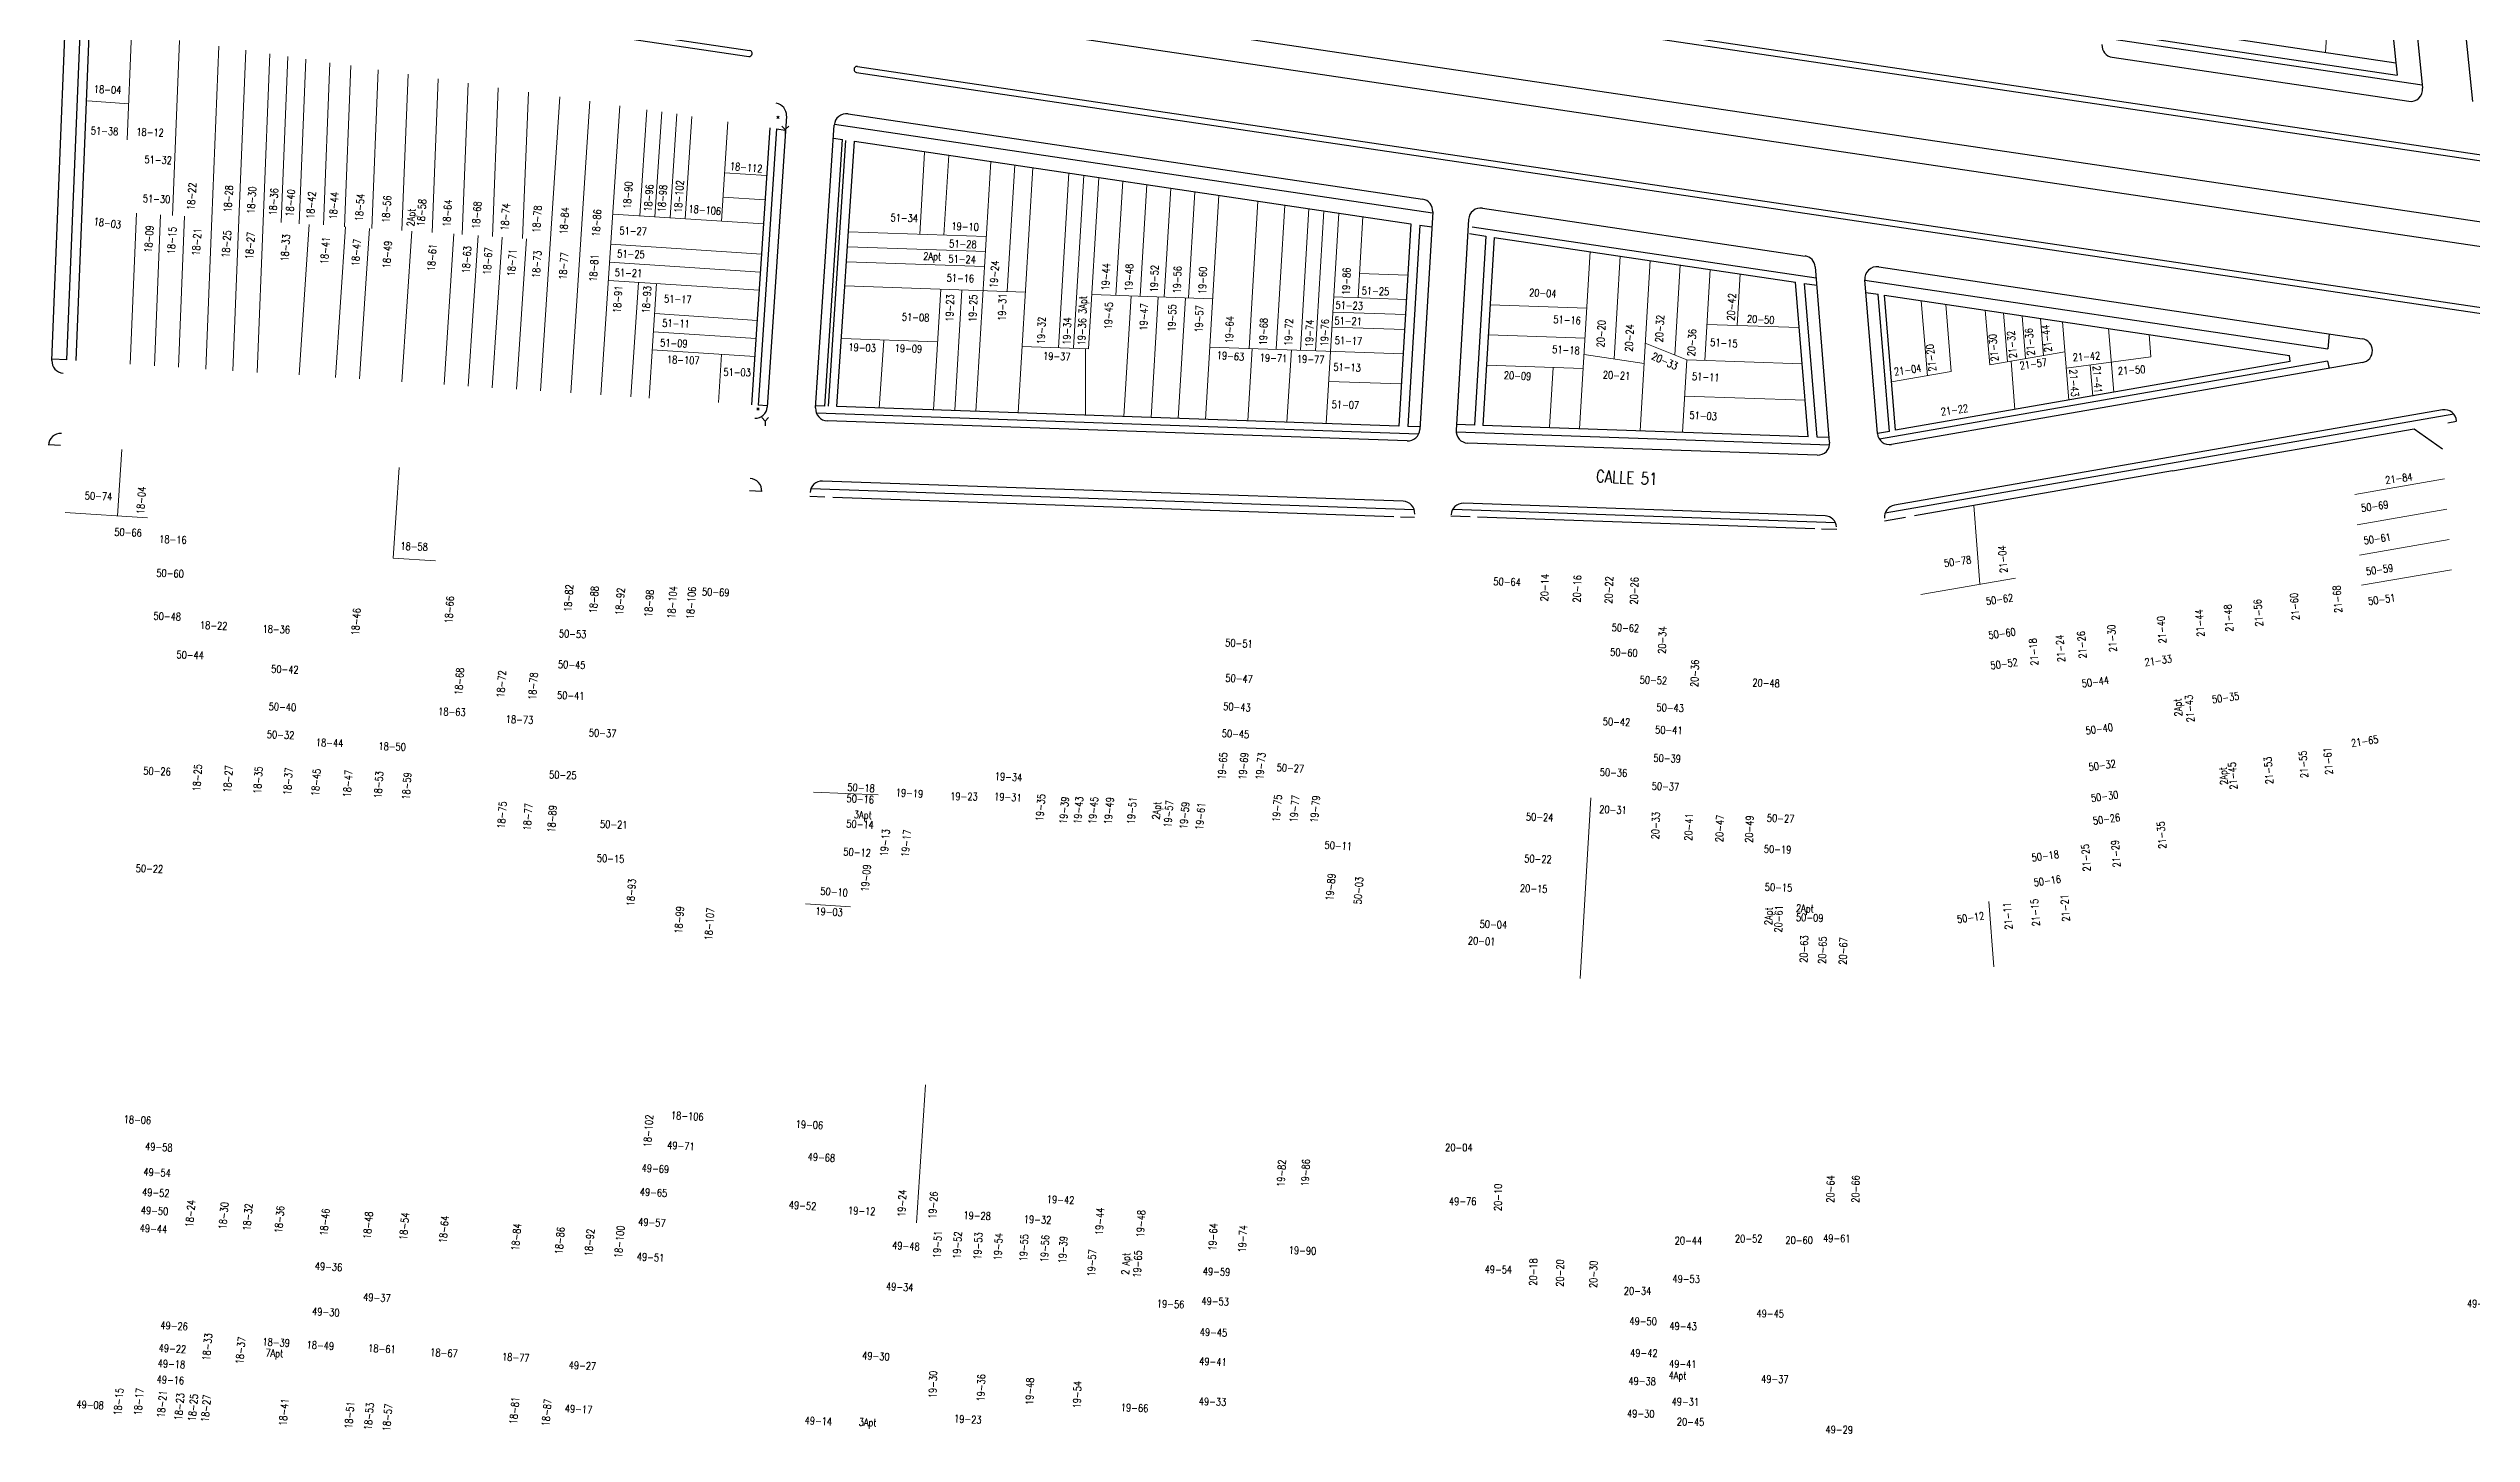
# Model space of a CAD drawing. Header units: millimetres. Extents: x 1022434 to 1024646, y 1272610 to 1274311.
# Drawn here: x 1023507.9 to 1023908.8, y 1272628.4 to 1272857.7 of the extents above; entities that cross this region are included whole.
import ezdxf

# ---------------------------------------------------------------- set-up
doc = ezdxf.new("R2010")
doc.units = ezdxf.units.MM
doc.header["$MEASUREMENT"] = 0
for name, color, linetype in [('NOMEN', 251, 'Continuous'), ('PLANIMETRIA', 8, 'Continuous'), ('Transformador', 7, 'Continuous')]:
    doc.layers.add(name, color=color, linetype=linetype)
doc.layers.add('NOMENCLATURA', color=23, linetype='Continuous', lineweight=0)
doc.layers.add('Planimetria_Varios', color=251, linetype='Continuous', lineweight=0)
doc.styles.add('CALLE', font='simplex.shx', dxfattribs={"width": 0.8, "height": 2})
doc.styles.add('NOMEN', font='simplex.shx', dxfattribs={"width": 0.8, "height": 1.25})

# ---------------------------------------------------------------- blocks, each defined once
blk = doc.blocks.new('Transformador')
at = {"layer": 'Transformador'}
for p, q in [((0.65, -1.44), (1.22, -2.01)), ((1.22, -2.01), (1.78, -1.44)), ((1.22, -2.01), (1.22, -2.79))]:
    blk.add_line(p, q, dxfattribs=at)
for points in [[(-0.2, -0.2), (0.2, 0.2)], [(-0.2, 0.2), (0.2, -0.2)]]:
    blk.add_lwpolyline(points, dxfattribs=at)

msp = doc.modelspace()

# ---------------------------------------------------------------- linework, layer by layer
at = {"layer": 'PLANIMETRIA', "linetype": 'Continuous'}
for p, q in [((1023888.49, 1272931.29), (1023896.23, 1272855.31)), ((1023892.28, 1272933.53), (1023900.68, 1272851.11)), ((1023900.35, 1272933.32), (1023908.95, 1272848.88)), ((1023645.39, 1272879.42), (1023911.14, 1272839.96)), ((1023645.25, 1272878.43), (1023911.14, 1272838.95)), ((1023514.05, 1272872.64), (1023623.72, 1272856.35)), ((1023514.2, 1272873.63), (1023623.87, 1272857.34)), ((1023643.78, 1272868.54), (1023911.13, 1272828.84)), ((1023508.42, 1272806.02), (1023510.73, 1272863.82)), ((1023643.19, 1272864.58), (1023911.13, 1272824.8)), ((1023510.92, 1272806.11), (1023513.14, 1272861.45)), ((1023512.42, 1272806.01), (1023514.63, 1272861.23)), ((1023847.7, 1272859.49), (1023900.63, 1272851.63)), ((1023850.74, 1272860.05), (1023896.44, 1272853.26)), ((1023852.86, 1272861.76), (1023896.23, 1272855.31)), ((1023641.72, 1272854.69), (1023911.12, 1272814.69)), ((1023849.33, 1272856.21), (1023898.4, 1272848.93)), ((1023896.23, 1272855.31), (1023896.44, 1272853.26)), ((1023641.57, 1272853.7), (1023911.12, 1272813.68)), ((1023640.16, 1272846.83), (1023735.19, 1272832.72)), ((1023627.22, 1272844.51), (1023624.2, 1272798.7)), ((1023628.31, 1272844.35), (1023625.3, 1272798.63)), ((1023629.95, 1272846.49), (1023626.78, 1272798.33)), ((1023628.31, 1272844.35), (1023629.8, 1272844.13)), ((1023634.79, 1272798.18), (1023637.87, 1272844.99)), ((1023637.73, 1272842.85), (1023639.22, 1272842.63)), ((1023637.89, 1272845.15), (1023736.88, 1272830.45)), ((1023636.31, 1272798.46), (1023639.22, 1272842.63)), ((1023636.91, 1272798.48), (1023639.81, 1272842.42)), ((1023638.31, 1272798.39), (1023641.2, 1272842.33)), ((1023641.2, 1272842.33), (1023733.27, 1272828.66)), ((1023736.9, 1272830.63), (1023734.75, 1272794.6)), ((1023745.12, 1272831.25), (1023798.5, 1272823.32)), ((1023733.27, 1272828.66), (1023731.28, 1272795.17)), ((1023734.76, 1272828.44), (1023732.78, 1272795.11)), ((1023734.76, 1272828.44), (1023736.75, 1272828.15)), ((1023742.83, 1272829.39), (1023740.75, 1272794.49)), ((1023742.99, 1272827.02), (1023745.67, 1272826.62)), ((1023743.42, 1272828.17), (1023800.34, 1272819.71)), ((1023745.67, 1272826.62), (1023743.81, 1272795.33)), ((1023747.06, 1272826.41), (1023745.21, 1272795.28)), ((1023747.06, 1272826.41), (1023796.89, 1272819.01)), ((1023798.99, 1272793.42), (1023796.89, 1272819.01)), ((1023798.41, 1272818.79), (1023800.44, 1272818.48)), ((1023800.5, 1272793.36), (1023798.41, 1272818.79)), ((1023802.57, 1272792.52), (1023800.2, 1272821.51)), ((1023810.48, 1272793.94), (1023808.4, 1272819.37)), ((1023808.4, 1272819.33), (1023884.97, 1272807.96)), ((1023810.68, 1272821.51), (1023890.67, 1272809.64)), ((1023808.57, 1272817.28), (1023810.6, 1272816.98)), ((1023812.46, 1272794.3), (1023810.6, 1272816.98)), ((1023811.62, 1272816.83), (1023878.65, 1272806.87)), ((1023813.45, 1272794.47), (1023811.62, 1272816.83)), ((1023878.74, 1272805.84), (1023878.65, 1272806.87)), ((1023885.22, 1272810.45), (1023884.97, 1272807.96)), ((1023510.92, 1272806.11), (1023508.43, 1272806.27)), ((1023884.96, 1272805.9), (1023810.81, 1272793)), ((1023890.72, 1272805.69), (1023812.82, 1272792.13)), ((1023878.74, 1272805.84), (1023813.45, 1272794.47)), ((1023884.96, 1272805.9), (1023885.22, 1272804.73)), ((1023626.79, 1272798.53), (1023625.3, 1272798.63)), ((1023636.31, 1272798.46), (1023634.81, 1272798.51)), ((1023734.56, 1272793.85), (1023634.92, 1272797.31)), ((1023732.68, 1272792.72), (1023636.71, 1272796.05)), ((1023731.28, 1272795.17), (1023638.31, 1272798.39)), ((1023734.78, 1272795.04), (1023732.78, 1272795.11)), ((1023743.81, 1272795.33), (1023740.81, 1272795.44)), ((1023798.99, 1272793.42), (1023745.21, 1272795.28)), ((1023905.84, 1272797.15), (1023811.75, 1272780.78)), ((1023903.97, 1272797.84), (1023813.28, 1272782.06)), ((1023859.3, 1272787.74), (1023899.29, 1272794.69)), ((1023899.29, 1272794.69), (1023903.94, 1272791.42)), ((1023906.31, 1272795.92), (1023904.83, 1272795.66)), ((1023509.86, 1272791.95), (1023507.86, 1272792.08)), ((1023802.54, 1272791.99), (1023740.76, 1272794.14)), ((1023800.51, 1272790.36), (1023742.68, 1272792.37)), ((1023802.51, 1272793.29), (1023800.5, 1272793.36)), ((1023812.46, 1272794.3), (1023810.48, 1272793.96)), ((1023859.3, 1272787.74), (1023816.62, 1272780.31)), ((1023625.86, 1272784.35), (1023623.87, 1272784.48)), ((1023636.32, 1272783.4), (1023633.82, 1272783.49)), ((1023733.83, 1272781.32), (1023634, 1272784.78)), ((1023731.99, 1272782.73), (1023635.93, 1272786.07)), ((1023730.48, 1272780.13), (1023637.62, 1272783.36)), ((1023733.88, 1272780.02), (1023731.58, 1272780.1)), ((1023743.11, 1272780.15), (1023739.91, 1272780.26)), ((1023803.55, 1272779.15), (1023740.16, 1272781.35)), ((1023801.8, 1272780.31), (1023741.99, 1272782.39)), ((1023800.14, 1272778.17), (1023744.31, 1272780.1)), ((1023815.13, 1272780.05), (1023811.67, 1272779.45)), ((1023803.76, 1272778.04), (1023801.24, 1272778.13))]:
    msp.add_line(p, q, dxfattribs=at)
for centre, radius, start, end in [((1023623.79, 1272856.85), 0.5, 261.5538, 81.5538), ((1023641.65, 1272854.2), 0.5, 81.5538, 261.5538), ((1023849.62, 1272858.19), 2, 176.3314, 261.5538), ((1023898.69, 1272850.91), 2, 261.5538, 5.8196), ((1023627.96, 1272846.63), 2, 356.2334, 81.5538), ((1023639.87, 1272844.86), 2, 81.5538, 176.2334), ((1023734.9, 1272830.75), 2, 356.5928, 81.5538), ((1023744.83, 1272829.27), 2, 81.5538, 176.5928), ((1023798.2, 1272821.35), 2, 4.6882, 81.5538), ((1023810.39, 1272819.54), 2, 81.5538, 184.6882), ((1023890.38, 1272807.66), 2, 279.8724, 81.5538), ((1023510.42, 1272805.94), 2, 177.7061, 266.2372), ((1023624.79, 1272798.46), 2, 268.0128, 356.2334), ((1023636.78, 1272798.04), 2, 176.2334, 268.0128), ((1023732.75, 1272794.71), 2, 268.0128, 356.5928), ((1023904.31, 1272795.87), 2, 4.2601, 99.8724), ((1023509.86, 1272791.95), 2, 86.2372, 177.7061), ((1023742.75, 1272794.37), 2, 176.5928, 268.0128), ((1023800.58, 1272792.36), 2, 268.0128, 4.6882), ((1023812.48, 1272794.1), 2, 184.6882, 279.8724), ((1023623.87, 1272784.48), 2, 356.2334, 88.0128), ((1023635.86, 1272784.07), 2, 88.0128, 176.2334), ((1023731.92, 1272780.73), 2, 356.5928, 88.0128), ((1023741.92, 1272780.39), 2, 88.0128, 176.5928), ((1023801.73, 1272778.31), 2, 4.6882, 88.0128), ((1023813.63, 1272780.09), 2, 99.8724, 184.6882)]:
    msp.add_arc(centre, radius, start, end, dxfattribs=at)
at = {"layer": 'Planimetria_Varios', "linetype": 'Continuous'}
for p, q in [((1023885.85, 1272876.2), (1023884.62, 1272857.04)), ((1023520.89, 1272842.54), (1023521.6, 1272860.19)), ((1023528.39, 1272830.02), (1023529.56, 1272859.01)), ((1023534.88, 1272829.48), (1023536.02, 1272858.05)), ((1023539.38, 1272829.3), (1023540.5, 1272857.39)), ((1023542.37, 1272804.05), (1023544.48, 1272856.8)), ((1023546.36, 1272828.84), (1023547.46, 1272856.35)), ((1023549.36, 1272828.65), (1023550.45, 1272855.91)), ((1023553.35, 1272828.49), (1023554.43, 1272855.32)), ((1023556.84, 1272828.17), (1023557.91, 1272854.86)), ((1023561.34, 1272827.86), (1023562.39, 1272854.14)), ((1023566.33, 1272827.54), (1023567.36, 1272853.4)), ((1023566.33, 1272827.54), (1023567.36, 1272853.4)), ((1023571.32, 1272827.21), (1023572.34, 1272852.66)), ((1023576.31, 1272826.89), (1023577.31, 1272851.92)), ((1023581.3, 1272826.56), (1023582.29, 1272851.18)), ((1023521.13, 1272848.53), (1023514.29, 1272848.98)), ((1023586.29, 1272826.23), (1023587.26, 1272850.44)), ((1023592.48, 1272849.67), (1023589.28, 1272801)), ((1023597.44, 1272848.93), (1023594.27, 1272800.67)), ((1023602.4, 1272848.2), (1023599.25, 1272800.34)), ((1023602.4, 1272848.2), (1023599.25, 1272800.34)), ((1023606.87, 1272847.53), (1023605.71, 1272829.97)), ((1023609.35, 1272847.16), (1023608.21, 1272829.81)), ((1023611.84, 1272846.84), (1023610.7, 1272829.65)), ((1023614.31, 1272846.43), (1023613.2, 1272829.48)), ((1023620.27, 1272845.54), (1023619.19, 1272829.09)), ((1023652.83, 1272840.43), (1023652.03, 1272826.93)), ((1023656.81, 1272840.02), (1023656.02, 1272826.79)), ((1023663.76, 1272838.98), (1023661.3, 1272797.59)), ((1023626.68, 1272836.62), (1023619.71, 1272837.07)), ((1023667.73, 1272838.39), (1023666.49, 1272817.43)), ((1023670.71, 1272837.95), (1023668.3, 1272797.35)), ((1023676.67, 1272837.07), (1023674.95, 1272808.13)), ((1023679.15, 1272836.7), (1023677.45, 1272808.1)), ((1023681.64, 1272836.33), (1023679.95, 1272807.95)), ((1023685.61, 1272835.74), (1023684.48, 1272816.8)), ((1023689.58, 1272835.15), (1023688.48, 1272816.66)), ((1023626.42, 1272832.63), (1023619.45, 1272833.08)), ((1023693.55, 1272834.56), (1023692.48, 1272816.52)), ((1023697.52, 1272833.97), (1023696.48, 1272816.39)), ((1023701.5, 1272833.38), (1023699.29, 1272796.28)), ((1023707.95, 1272832.42), (1023706.5, 1272808.03)), ((1023712.42, 1272831.76), (1023711, 1272807.88)), ((1023716.39, 1272831.17), (1023715, 1272807.74)), ((1023718.87, 1272830.8), (1023717.5, 1272807.65)), ((1023521.4, 1272805.42), (1023522.41, 1272830.41)), ((1023525.4, 1272805.16), (1023526.4, 1272830.15)), ((1023529.39, 1272804.9), (1023530.39, 1272829.89)), ((1023533.88, 1272804.61), (1023534.88, 1272829.59)), ((1023538.37, 1272804.31), (1023539.38, 1272829.3)), ((1023551, 1272828.54), (1023549.36, 1272803.63)), ((1023556.99, 1272828.15), (1023555.35, 1272803.2)), ((1023560.98, 1272827.89), (1023559.34, 1272802.97)), ((1023567.97, 1272827.43), (1023566.33, 1272802.51)), ((1023574.95, 1272826.97), (1023573.31, 1272802.05)), ((1023578.94, 1272826.71), (1023577.3, 1272801.79)), ((1023626.16, 1272828.64), (1023601.22, 1272830.27)), ((1023663.02, 1272826.55), (1023640.22, 1272827.34)), ((1023721.36, 1272830.43), (1023719.28, 1272795.58)), ((1023725.33, 1272829.84), (1023724.53, 1272816.41)), ((1023582.93, 1272826.45), (1023581.29, 1272801.52)), ((1023586.93, 1272826.19), (1023585.28, 1272801.26)), ((1023625.83, 1272823.65), (1023600.9, 1272825.28)), ((1023662.94, 1272824.05), (1023640.13, 1272824.84)), ((1023761.2, 1272794.73), (1023762.95, 1272824.05)), ((1023766.9, 1272806.28), (1023767.92, 1272823.32)), ((1023625.44, 1272817.66), (1023600.5, 1272819.29)), ((1023625.64, 1272820.65), (1023600.7, 1272822.28)), ((1023605.49, 1272818.96), (1023604.24, 1272800.01)), ((1023608.48, 1272818.77), (1023607.24, 1272799.82)), ((1023662.73, 1272821.56), (1023639.89, 1272822.35)), ((1023732.76, 1272820.13), (1023724.77, 1272820.41)), ((1023771.2, 1272794.38), (1023772.88, 1272822.58)), ((1023776.96, 1272806.92), (1023777.85, 1272821.84)), ((1023781.91, 1272806.02), (1023782.81, 1272821.1)), ((1023787.27, 1272811.83), (1023787.78, 1272820.37)), ((1023669.49, 1272817.32), (1023639.62, 1272818.36)), ((1023655.49, 1272817.81), (1023654.3, 1272797.84)), ((1023658.99, 1272817.69), (1023657.8, 1272797.8)), ((1023700.48, 1272816.25), (1023680.48, 1272816.94)), ((1023686.98, 1272816.71), (1023685.79, 1272796.74)), ((1023691.48, 1272816.56), (1023690.29, 1272796.59)), ((1023695.98, 1272816.4), (1023694.79, 1272796.43)), ((1023732.53, 1272816.13), (1023720.51, 1272816.55)), ((1023762.39, 1272814.7), (1023746.4, 1272815.25)), ((1023818.73, 1272803.51), (1023817.71, 1272815.92)), ((1023822.69, 1272804.2), (1023821.77, 1272815.32)), ((1023624.92, 1272809.68), (1023607.96, 1272810.79)), ((1023625.11, 1272812.67), (1023608.16, 1272813.78)), ((1023732.23, 1272811.14), (1023720.23, 1272811.56)), ((1023732.41, 1272813.64), (1023720.42, 1272814.05)), ((1023797.51, 1272811.48), (1023782.27, 1272812.01)), ((1023829.05, 1272805.31), (1023828.3, 1272814.35)), ((1023832.01, 1272805.82), (1023831.35, 1272813.9)), ((1023834.98, 1272806.34), (1023834.4, 1272813.44)), ((1023837.95, 1272806.86), (1023837.45, 1272812.99)), ((1023842.14, 1272799.47), (1023841.07, 1272812.45)), ((1023849.56, 1272800.76), (1023848.69, 1272811.32)), ((1023624.72, 1272806.68), (1023607.76, 1272807.79)), ((1023619.24, 1272807.04), (1023618.71, 1272799.06)), ((1023654.9, 1272809.11), (1023639.05, 1272809.66)), ((1023645.31, 1272798.15), (1023646.05, 1272809.36)), ((1023679.95, 1272807.95), (1023668.95, 1272808.33)), ((1023679.46, 1272807.97), (1023679.43, 1272796.96)), ((1023731.99, 1272807.15), (1023700, 1272808.26)), ((1023707, 1272808.02), (1023706.29, 1272796.03)), ((1023713.5, 1272807.79), (1023712.78, 1272795.81)), ((1023762.1, 1272809.71), (1023746.1, 1272810.26)), ((1023761.94, 1272807.02), (1023771.87, 1272805.54)), ((1023778.91, 1272806.12), (1023772.07, 1272808.92)), ((1023841.48, 1272807.47), (1023829.05, 1272805.31)), ((1023841.7, 1272804.76), (1023855.73, 1272806.61)), ((1023855.73, 1272806.61), (1023855.42, 1272810.32)), ((1023731.69, 1272802.16), (1023719.7, 1272802.57)), ((1023761.8, 1272804.71), (1023745.8, 1272805.27)), ((1023756.21, 1272795.02), (1023756.8, 1272804.89)), ((1023778.2, 1272794.14), (1023778.91, 1272806.12)), ((1023798, 1272805.46), (1023778.91, 1272806.12)), ((1023822.69, 1272804.2), (1023812.79, 1272802.48)), ((1023833.23, 1272797.92), (1023832.58, 1272805.92)), ((1023846.09, 1272800.15), (1023845.67, 1272805.28)), ((1023798.49, 1272799.44), (1023778.56, 1272800.13)), ((1023519.27, 1272780.31), (1023519.99, 1272791.3)), ((1023564.9, 1272773.31), (1023565.89, 1272788.3)), ((1023904.31, 1272786.43), (1023889.46, 1272783.85)), ((1023524.25, 1272779.98), (1023510.64, 1272780.87)), ((1023827.39, 1272768.99), (1023826.42, 1272782.01)), ((1023904.68, 1272781.42), (1023889.83, 1272778.84)), ((1023905.06, 1272776.41), (1023890.21, 1272773.83)), ((1023571.89, 1272772.85), (1023564.9, 1272773.31)), ((1023905.43, 1272771.4), (1023890.58, 1272768.82)), ((1023833.33, 1272770.02), (1023817.68, 1272767.3)), ((1023634.46, 1272734.58), (1023645.15, 1272734.16)), ((1023763.08, 1272733.67), (1023761.3, 1272703.72)), ((1023633.14, 1272716.12), (1023640.54, 1272715.6)), ((1023828.88, 1272716.46), (1023829.76, 1272705.66)), ((1023652.97, 1272686.12), (1023651.46, 1272663.3))]:
    msp.add_line(p, q, dxfattribs=at)

# ---------------------------------------------------------------- block references
at = {"layer": 'Transformador'}
for p in [(1023628.55, 1272846.27), (1023625.24, 1272798.02)]:
    msp.add_blockref('Transformador', p, dxfattribs=at)

# ---------------------------------------------------------------- texts
at = {"layer": 'NOMEN', "linetype": 'Continuous', "style": 'NOMEN', "width": 0.8}
for s, rotation, p in [('18-04', 358, (1023515.36, 1272850.32)), ('51-38', 358, (1023514.85, 1272843.45)), ('18-12', 358, (1023522.38, 1272843.25)), ('51-32', 358, (1023523.72, 1272838.68)), ('18-112', 355, (1023620.56, 1272837.59)), ('18-22', 86, (1023532.01, 1272830.9)), ('18-28', 86, (1023538.09, 1272830.47)), ('18-30', 86, (1023541.94, 1272830.25)), ('18-90', 86, (1023604.19, 1272831.09)), ('18-96', 86, (1023607.65, 1272830.61)), ('18-98', 86, (1023609.91, 1272830.53)), ('18-102', 86, (1023612.63, 1272830.43)), ('51-30', 358, (1023523.46, 1272832.22)), ('18-36', 86, (1023545.57, 1272829.98)), ('18-40', 86, (1023548.35, 1272829.8)), ('18-42', 86, (1023551.78, 1272829.43)), ('18-44', 86, (1023555.55, 1272829.33)), ('18-54', 86, (1023559.84, 1272829.05)), ('18-56', 86, (1023564.26, 1272828.76)), ('2Apt', 86, (1023568.37, 1272828.17)), ('18-58', 86, (1023570.06, 1272828.19)), ('18-64', 86, (1023574.32, 1272828.1)), ('18-68', 86, (1023579.19, 1272827.78)), ('18-74', 86, (1023583.93, 1272827.47)), ('18-78', 86, (1023589.16, 1272827.12)), ('18-84', 86, (1023593.68, 1272826.83)), ('18-86', 86, (1023599.02, 1272826.48)), ('18-106', 355.4544, (1023613.71, 1272830.52)), ('18-03', 352.5081, (1023515.28, 1272828.44)), ('18-09', 86, (1023524.95, 1272823.83)), ('18-15', 86, (1023528.74, 1272823.58)), ('18-21', 86, (1023532.85, 1272823.32)), ('18-25', 86, (1023537.78, 1272822.99)), ('18-27', 86, (1023541.68, 1272822.74)), ('18-33', 86, (1023547.53, 1272822.36)), ('51-27', 358, (1023602.31, 1272826.91)), ('51-34', 358, (1023647.17, 1272829.07)), ('19-10', 358, (1023657.23, 1272827.65)), ('18-41', 86, (1023554.1, 1272821.93)), ('18-47', 86, (1023559.24, 1272821.59)), ('18-49', 86, (1023564.38, 1272821.25)), ('18-61', 86, (1023571.78, 1272820.77)), ('18-63', 86, (1023577.52, 1272820.39)), ('18-67', 86, (1023581.01, 1272820.17)), ('18-71', 86, (1023585.01, 1272819.9)), ('18-73', 86, (1023589.13, 1272819.64)), ('18-77', 86, (1023593.55, 1272819.35)), ('18-81', 86, (1023598.57, 1272819.02)), ('51-25', 358, (1023601.95, 1272823.09)), ('2Apt', 358, (1023652.58, 1272822.69)), ('51-24', 358, (1023656.75, 1272822.25)), ('51-28', 358, (1023656.87, 1272824.75)), ('51-21', 358, (1023601.54, 1272819.98)), ('51-16', 358, (1023656.45, 1272819.1)), ('19-24', 86, (1023664.83, 1272817.99)), ('19-44', 88, (1023683.35, 1272817.58)), ('19-48', 88, (1023687.2, 1272817.48)), ('19-52', 88, (1023691.38, 1272817.28)), ('19-56', 88, (1023695.18, 1272817.09)), ('19-60', 88, (1023699.37, 1272816.99)), ('19-86', 88, (1023723.15, 1272816.84)), ('18-91', 86, (1023602.51, 1272813.85)), ('18-93', 86, (1023607.29, 1272813.79)), ('51-17', 358, (1023609.7, 1272815.63)), ('19-23', 88, (1023657.54, 1272812.42)), ('19-25', 88, (1023661.37, 1272812.37)), ('19-31', 88, (1023666.22, 1272812.56)), ('19-36 3Apt', 88, (1023679.39, 1272808.5)), ('19-45', 88, (1023683.8, 1272811.14)), ('19-47', 88, (1023689.64, 1272810.94)), ('19-55', 88, (1023694.31, 1272810.77)), ('19-57', 88, (1023698.79, 1272810.62)), ('51-23', 358, (1023720.8, 1272814.58)), ('51-25', 358, (1023725.13, 1272816.97)), ('20-04', 357, (1023752.81, 1272816.67)), ('20-42', 87, (1023786.82, 1272812.6)), ('51-11', 358, (1023609.4, 1272811.62)), ('51-08', 358, (1023649.05, 1272812.63)), ('19-32', 88, (1023672.69, 1272808.7)), ('19-34', 88, (1023676.93, 1272808.6)), ('19-64', 88, (1023703.81, 1272808.82)), ('19-68', 88, (1023709.43, 1272808.51)), ('19-72', 88, (1023713.61, 1272808.42)), ('19-74', 88, (1023717.06, 1272808.23)), ('19-76', 88, (1023719.57, 1272808.33)), ('51-21', 358, (1023720.61, 1272812.01)), ('51-16', 357, (1023756.83, 1272812.23)), ('20-20', 87, (1023765.25, 1272808.16)), ('20-24', 87, (1023769.94, 1272807.46)), ('20-32', 87, (1023774.95, 1272809)), ('20-36', 87, (1023780.27, 1272806.68)), ('20-50', 357, (1023788.86, 1272812.31)), ('21-32', 95, (1023833.54, 1272806.47)), ('21-36', 95, (1023836.51, 1272806.9)), ('21-44', 96, (1023839.34, 1272807.5)), ('51-09', 358, (1023609.05, 1272808.34)), ('18-107', 358, (1023610.17, 1272805.58)), ('19-03', 357.7728, (1023640.19, 1272807.63)), ('19-09', 358, (1023647.86, 1272807.46)), ('19-37', 358, (1023672.4, 1272806.17)), ('19-63', 355.9531, (1023701.13, 1272806.3)), ('19-71', 358, (1023708.25, 1272805.89)), ('19-77', 358, (1023714.41, 1272805.68)), ('51-17', 358, (1023720.67, 1272808.75)), ('51-18', 357, (1023756.64, 1272807.26)), ('20-33', 335.7034, (1023772.96, 1272806.3)), ('51-15', 357, (1023782.77, 1272808.42)), ('21-20', 96, (1023820.2, 1272804.28)), ('21-30', 95, (1023830.51, 1272805.94)), ('21-42', 4, (1023842.84, 1272805.9)), ('51-03', 358.8846, (1023619.52, 1272803.5)), ('51-13', 358, (1023720.44, 1272804.35)), ('20-09', 357, (1023748.63, 1272803)), ('20-21', 357, (1023765.01, 1272803.06)), ('51-11', 357, (1023779.77, 1272802.79)), ('21-04', 8, (1023813.32, 1272803.55)), ('21-57', 8, (1023834.11, 1272804.52)), ('21-43', 273.7481, (1023842.26, 1272804.53)), ('21-41', 273.7481, (1023846.12, 1272805.12)), ('21-50', 4, (1023850.31, 1272803.65)), ('51-07', 358, (1023720.16, 1272798.15)), ('21-22', 7.9936, (1023821.06, 1272796.91)), ('51-03', 357, (1023779.34, 1272796.37)), ('21-84', 8, (1023894.59, 1272785.57)), ('50-74', 358, (1023513.85, 1272783.04)), ('18-04', 86, (1023523.67, 1272780.56)), ('50-69', 8, (1023890.6, 1272780.97)), ('50-66', 358, (1023518.74, 1272777.03)), ('18-16', 358, (1023526.16, 1272775.85)), ('18-58', 358, (1023566.07, 1272774.7)), ('21-04', 94, (1023832, 1272770.92)), ('50-61', 8, (1023891, 1272775.59)), ('50-60', 358, (1023525.69, 1272770.25)), ('20-14', 88, (1023755.96, 1272766.13)), ('50-78', 8, (1023821.57, 1272771.84)), ('50-59', 8, (1023891.39, 1272770.48)), ('18-66', 86, (1023574.66, 1272762.46)), ('18-82', 86, (1023594.38, 1272764.39)), ('18-88', 86, (1023598.58, 1272764.12)), ('18-92', 86, (1023602.89, 1272763.84)), ('18-98', 86, (1023607.7, 1272763.52)), ('18-104', 86, (1023611.51, 1272763.25)), ('18-106', 86, (1023614.63, 1272763.17)), ('50-69', 358, (1023615.97, 1272767.14)), ('50-64', 358, (1023746.91, 1272768.86)), ('20-16', 88, (1023761.33, 1272765.94)), ('20-22', 88, (1023766.58, 1272765.76)), ('20-26', 88, (1023770.78, 1272765.61)), ('50-62', 8, (1023828.51, 1272765.55)), ('21-60', 94, (1023880.3, 1272763.08)), ('21-68', 94, (1023887.37, 1272764.31)), ('50-51', 8, (1023891.75, 1272765.54)), ('50-48', 358, (1023525.22, 1272763.14)), ('18-22', 358, (1023532.91, 1272761.61)), ('18-46', 86, (1023559.21, 1272760.47)), ('21-40', 94, (1023858.28, 1272759.25)), ('21-44', 94, (1023864.59, 1272760.35)), ('21-48', 94, (1023869.36, 1272761.18)), ('21-56', 94, (1023874.28, 1272762.03)), ('18-36', 358, (1023543.27, 1272760.99)), ('50-53', 358, (1023592.3, 1272760.22)), ('50-51', 357, (1023702.54, 1272758.71)), ('50-62', 358, (1023766.49, 1272761.22)), ('20-34', 88, (1023775.43, 1272757.45)), ('50-60', 8, (1023828.93, 1272759.91)), ('21-18', 94, (1023837.1, 1272755.56)), ('21-24', 94, (1023841.53, 1272756.16)), ('21-26', 94, (1023845.08, 1272756.76)), ('21-30', 94, (1023850.08, 1272757.82)), ('50-44', 358, (1023529.02, 1272756.74)), ('50-42', 358, (1023544.69, 1272754.36)), ('18-68', 86, (1023576.3, 1272750.62)), ('18-72', 86, (1023583.25, 1272750.17)), ('50-45', 358, (1023592.14, 1272755.12)), ('50-60', 358, (1023766.24, 1272757.14)), ('20-36', 88, (1023780.8, 1272751.96)), ('50-52', 8, (1023829.27, 1272754.89)), ('21-33', 8, (1023854.77, 1272755.44)), ('18-78', 86, (1023588.51, 1272749.82)), ('50-41', 358, (1023591.99, 1272750.02)), ('50-47', 357, (1023702.56, 1272752.88)), ('50-52', 358, (1023771.12, 1272752.58)), ('20-48', 358, (1023789.76, 1272752.1)), ('50-44', 8, (1023844.37, 1272751.91)), ('21-43', 94, (1023862.92, 1272746.19)), ('50-35', 8, (1023865.92, 1272749.28)), ('50-40', 358, (1023544.28, 1272748.15)), ('18-63', 358, (1023572.32, 1272747.33)), ('18-73', 358, (1023583.51, 1272746.05)), ('50-43', 357, (1023702.21, 1272748.17)), ('50-42', 358, (1023765.01, 1272745.67)), ('50-43', 358, (1023773.89, 1272748)), ('2Apt', 94, (1023860.92, 1272747.15)), ('50-32', 358, (1023543.98, 1272743.53)), ('18-44', 358, (1023552.08, 1272742.21)), ('18-50', 358, (1023562.44, 1272741.59)), ('50-37', 358, (1023597.26, 1272743.81)), ('50-45', 357, (1023701.97, 1272743.73)), ('50-41', 358, (1023773.67, 1272744.3)), ('50-40', 8, (1023845.01, 1272744.12)), ('21-65', 9, (1023888.96, 1272742.05)), ('50-26', 358, (1023523.54, 1272737.51)), ('18-25', 86, (1023532.95, 1272734.65)), ('18-27', 86, (1023538.05, 1272734.45)), ('18-35', 86, (1023543, 1272734.26)), ('18-37', 86, (1023547.96, 1272734.07)), ('19-65', 85, (1023702.54, 1272736.6)), ('19-69', 85, (1023706.01, 1272736.58)), ('19-73', 85, (1023708.85, 1272736.58)), ('50-27', 357, (1023711.05, 1272738.06)), ('50-36', 358, (1023764.51, 1272737.28)), ('50-39', 358, (1023773.39, 1272739.63)), ('50-32', 8, (1023845.5, 1272738.09)), ('2Apt', 94, (1023868.45, 1272735.82)), ('21-45', 94, (1023870.04, 1272735.07)), ('21-53', 94, (1023875.98, 1272735.95)), ('21-55', 94, (1023881.75, 1272736.97)), ('21-61', 94, (1023885.82, 1272737.52)), ('18-45', 86, (1023552.59, 1272733.89)), ('18-47', 86, (1023557.85, 1272733.68)), ('18-53', 86, (1023562.95, 1272733.48)), ('18-59', 86, (1023567.6, 1272733.3)), ('50-25', 358, (1023590.67, 1272736.88)), ('50-18', 357, (1023640.01, 1272734.8)), ('19-19', 357, (1023648.03, 1272733.9)), ('19-23', 359.2711, (1023657.06, 1272733.28)), ('19-31', 356.9106, (1023664.31, 1272733.25)), ('19-34', 357, (1023664.41, 1272736.6)), ('50-37', 358, (1023773.11, 1272734.98)), ('50-30', 8, (1023845.9, 1272732.95)), ('18-75', 86, (1023583.35, 1272728.49)), ('18-77', 86, (1023587.64, 1272728.18)), ('18-89', 86, (1023591.64, 1272727.85)), ('50-16', 357, (1023639.88, 1272732.94)), ('3Apt', 357, (1023641.09, 1272730.28)), ('19-35', 85, (1023672.42, 1272729.71)), ('19-39', 85, (1023676.34, 1272729.27)), ('19-43', 85, (1023678.7, 1272729.27)), ('19-45', 85, (1023681.17, 1272729.24)), ('19-49', 85, (1023683.76, 1272729.18)), ('19-51', 85, (1023687.54, 1272729.22)), ('2Apt', 85, (1023691.7, 1272729.99)), ('19-57', 85, (1023693.62, 1272728.66)), ('19-59', 85, (1023696.25, 1272728.41)), ('19-61', 85, (1023698.87, 1272728.27)), ('19-75', 85, (1023711.56, 1272729.6)), ('19-77', 85, (1023714.47, 1272729.52)), ('19-79', 85, (1023717.87, 1272729.46)), ('50-24', 358, (1023752.3, 1272729.9)), ('20-31', 358, (1023764.43, 1272731.13)), ('20-33', 88, (1023774.32, 1272726.75)), ('20-41', 88, (1023779.8, 1272726.52)), ('20-47', 88, (1023784.93, 1272726.28)), ('20-49', 88, (1023789.83, 1272726.17)), ('50-27', 358, (1023792.17, 1272729.69)), ('50-26', 8, (1023846.21, 1272729.19)), ('50-21', 358, (1023599.1, 1272728.69)), ('50-14', 357, (1023639.84, 1272728.76)), ('19-13', 85, (1023646.69, 1272723.88)), ('19-17', 85, (1023650.18, 1272723.8)), ('50-11', 357, (1023718.97, 1272725.21)), ('21-29', 94, (1023850.7, 1272722.18)), ('21-35', 94, (1023858.27, 1272725.26)), ('50-22', 358, (1023522.28, 1272721.37)), ('50-15', 358, (1023598.58, 1272723.04)), ('50-12', 357, (1023639.36, 1272724.12)), ('19-09', 85, (1023643.54, 1272718.04)), ('50-22', 358, (1023752.02, 1272722.98)), ('50-19', 358, (1023791.67, 1272724.57)), ('50-18', 8, (1023836.08, 1272723.09)), ('21-25', 94, (1023845.75, 1272721.51)), ('18-93', 86, (1023604.75, 1272715.67)), ('50-10', 356.2669, (1023635.54, 1272717.6)), ('19-89', 85, (1023720.43, 1272716.56)), ('50-03', 86, (1023725.08, 1272715.99)), ('20-15', 358, (1023751.31, 1272718.07)), ('50-15', 358, (1023791.82, 1272718.27)), ('50-16', 8, (1023836.42, 1272718.98)), ('18-99', 86, (1023612.69, 1272711.13)), ('18-107', 86, (1023617.65, 1272710.02)), ('19-03', 357, (1023634.72, 1272714.28)), ('2Apt', 88, (1023793.04, 1272712.55)), ('20-61', 88, (1023794.66, 1272711.32)), ('2Apt', 358, (1023796.98, 1272714.76)), ('50-09', 358, (1023796.98, 1272713.27)), ('50-12', 8, (1023823.73, 1272712.9)), ('21-11', 94, (1023832.81, 1272711.89)), ('21-15', 94, (1023837.36, 1272712.44)), ('21-21', 94, (1023842.31, 1272713.2)), ('20-01', 357.4933, (1023742.69, 1272709.4)), ('50-04', 358, (1023744.64, 1272712.15)), ('20-63', 88, (1023798.86, 1272706.31)), ('20-65', 88, (1023801.92, 1272706.14)), ('20-67', 88, (1023805.34, 1272706.01)), ('18-06', 357.4273, (1023520.28, 1272679.82)), ('18-102', 86, (1023607.55, 1272675.78)), ('18-106', 357, (1023610.83, 1272680.48)), ('19-06', 357, (1023631.47, 1272679.03)), ('49-58', 357, (1023523.82, 1272675.34)), ('49-71', 357, (1023610.2, 1272675.54)), ('49-68', 357, (1023633.45, 1272673.63)), ('49-54', 357, (1023523.54, 1272671.14)), ('49-69', 357, (1023605.98, 1272671.77)), ('19-82', 87, (1023712.36, 1272669.21)), ('19-86', 87, (1023716.34, 1272669.28)), ('20-64', 89, (1023803.29, 1272666.62)), ('20-66', 89, (1023807.45, 1272666.62)), ('49-52', 357, (1023523.32, 1272667.79)), ('18-24', 85, (1023531.76, 1272662.51)), ('18-30', 85, (1023537.26, 1272662.16)), ('18-32', 85, (1023541.25, 1272661.93)), ('49-65', 357, (1023605.67, 1272667.82)), ('49-52', 357, (1023630.34, 1272665.65)), ('19-24', 87.4691, (1023649.61, 1272664.24)), ('19-26', 86.2226, (1023654.7, 1272663.92)), ('19-42', 358, (1023673.04, 1272666.58)), ('20-10', 89, (1023748.28, 1272665.24)), ('49-44', 357, (1023522.93, 1272661.83)), ('49-50', 357, (1023523.12, 1272664.79)), ('18-36', 85, (1023546.5, 1272661.54)), ('18-46', 85, (1023554, 1272661.1)), ('18-48', 85, (1023561.16, 1272660.59)), ('18-54', 85, (1023567.16, 1272660.43)), ('18-64', 85, (1023573.72, 1272659.89)), ('18-84', 85, (1023585.69, 1272658.63)), ('18-86', 85, (1023592.89, 1272658.04)), ('18-100', 85, (1023602.72, 1272657.42)), ('49-57', 357, (1023605.4, 1272662.86)), ('19-12', 358, (1023640.13, 1272664.73)), ('19-28', 358, (1023659.22, 1272663.94)), ('19-32', 358, (1023669.23, 1272663.29)), ('19-44', 87, (1023682.3, 1272661.24)), ('19-48', 87, (1023689.1, 1272660.86)), ('19-64', 87, (1023701.04, 1272658.66)), ('19-74', 87, (1023705.95, 1272658.35)), ('18-92', 85, (1023597.8, 1272657.73)), ('49-51', 357, (1023605.18, 1272657.1)), ('49-48', 357, (1023647.44, 1272658.96)), ('19-51', 87, (1023655.45, 1272657.43)), ('19-52', 87, (1023658.75, 1272657.3)), ('19-53', 87, (1023662.16, 1272657.17)), ('19-54', 87, (1023665.51, 1272657.04)), ('19-55', 87, (1023669.75, 1272656.87)), ('19-56', 87, (1023673.22, 1272656.74)), ('19-39', 87, (1023676.22, 1272656.54)), ('19-57', 87, (1023681, 1272654.37)), ('19-65', 87, (1023688.57, 1272654.19)), ('19-90', 358, (1023713.06, 1272658.17)), ('49-61', 359.1057, (1023801.47, 1272660.14)), ('49-36', 357, (1023551.9, 1272655.53)), ('2 Apt', 87, (1023686.63, 1272654.66)), ('49-59', 358, (1023698.84, 1272654.67)), ('49-54', 359.1057, (1023745.47, 1272654.99)), ('20-18', 89, (1023754.11, 1272652.89)), ('20-20', 89, (1023758.54, 1272652.72)), ('20-30', 89, (1023764.07, 1272652.5)), ('49-53', 359.1057, (1023776.55, 1272653.43)), ('49-37', 357, (1023559.91, 1272650.41)), ('49-34', 357, (1023646.4, 1272652.19)), ('19-56', 358, (1023691.24, 1272649.31)), ('49-53', 358, (1023698.61, 1272649.76)), ('49-28', 359.1057, (1023908, 1272649.33)), ('49-26', 357, (1023526.35, 1272645.75)), ('49-30', 357, (1023551.45, 1272648.03)), ('49-50', 359.1057, (1023769.43, 1272646.43)), ('49-43', 359.1057, (1023776.04, 1272645.61)), ('49-45', 359.1057, (1023790.46, 1272647.69)), ('49-22', 357, (1023526.07, 1272641.98)), ('18-33', 85, (1023534.57, 1272640.45)), ('18-37', 85, (1023540.08, 1272639.86)), ('18-39', 357, (1023543.24, 1272643.01)), ('7Apt', 357, (1023543.72, 1272641.19)), ('18-49', 357, (1023550.55, 1272642.52)), ('18-61', 357, (1023560.74, 1272641.96)), ('18-67', 357, (1023571, 1272641.27)), ('49-45', 358, (1023698.33, 1272644.62)), ('49-42', 359.1057, (1023769.56, 1272641.17)), ('49-18', 357, (1023525.91, 1272639.44)), ('18-77', 357, (1023582.87, 1272640.53)), ('49-27', 357, (1023593.91, 1272639.16)), ('49-30', 357, (1023642.46, 1272640.72)), ('19-30', 88.3076, (1023654.75, 1272634.27)), ('49-41', 358, (1023698.24, 1272639.78)), ('4Apt', 359.1057, (1023775.91, 1272637.43)), ('49-41', 359.1057, (1023775.99, 1272639.36)), ('18-15', 85, (1023519.89, 1272631.37)), ('18-17', 85, (1023523.23, 1272631.37)), ('18-21', 85, (1023527.06, 1272630.98)), ('49-16', 357, (1023525.73, 1272636.79)), ('18-23', 85, (1023529.94, 1272630.56)), ('18-25', 85, (1023532.2, 1272630.4)), ('18-27', 85, (1023534.34, 1272630.29)), ('18-81', 85, (1023585.37, 1272629.92)), ('19-36', 88.3076, (1023662.72, 1272633.7)), ('19-48', 88.3076, (1023670.79, 1272633.13)), ('19-54', 88.3076, (1023678.62, 1272632.57)), ('49-33', 358, (1023698.17, 1272633.16)), ('49-38', 359.1057, (1023769.26, 1272636.51)), ('49-31', 359.1057, (1023776.41, 1272633.1)), ('49-37', 359.1057, (1023791.22, 1272636.84)), ('49-08', 357, (1023512.45, 1272632.68)), ('18-41', 85, (1023547.23, 1272629.65)), ('18-51', 85, (1023558.09, 1272629.16)), ('18-53', 85, (1023561.31, 1272628.96)), ('18-57', 85, (1023564.36, 1272628.76)), ('18-87', 85, (1023590.71, 1272629.58)), ('49-17', 357, (1023593.27, 1272631.97)), ('49-14', 357, (1023632.95, 1272629.99)), ('3Apt', 357, (1023641.89, 1272629.74)), ('19-23', 357, (1023657.67, 1272630.29)), ('19-66', 358, (1023685.28, 1272632.13)), ('49-30', 359.1057, (1023769.03, 1272631.13)), ('20-45', 359.1057, (1023777.28, 1272629.77)), ('49-29', 359.1057, (1023801.88, 1272628.49))]:
    msp.add_text(s, height=1.25, rotation=rotation, dxfattribs=at).set_placement(p)
for s, p in [('20-04', (1023738.95, 1272675.15)), ('49-76', (1023739.58, 1272666.24)), ('20-44', (1023776.93, 1272659.73)), ('20-52', (1023786.9, 1272660.05)), ('20-60', (1023795.25, 1272659.81)), ('20-34', (1023768.51, 1272651.41))]:
    msp.add_text(s, height=1.25, dxfattribs=at).set_placement(p)
at = {"layer": 'NOMENCLATURA', "style": 'CALLE', "width": 0.8}
msp.add_text(' CALLE 51', height=2, rotation=357.14, dxfattribs=at).set_placement((1023762.78, 1272785.97))

doc.saveas('drawing.dxf')
